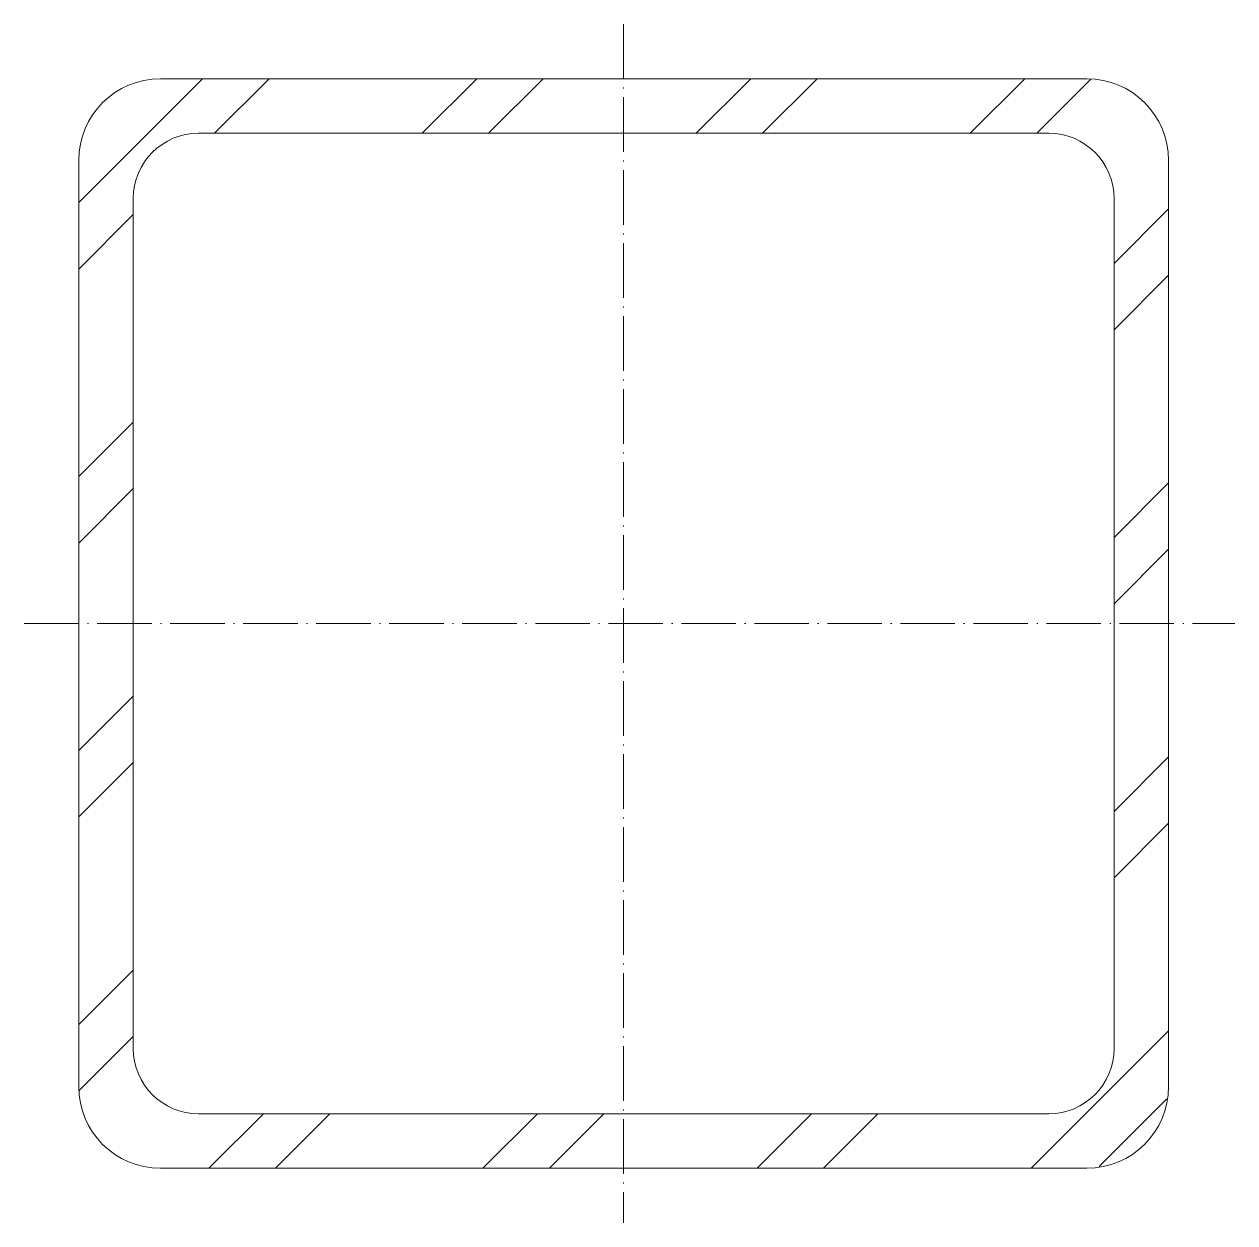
# Model space of a CAD drawing. Header units: metres. Extents: x -55 to 56, y -55 to 55.
import ezdxf

# ---------------------------------------------------------------- set-up
doc = ezdxf.new("R2010")
doc.units = ezdxf.units.M
doc.linetypes.add('MV_hartlijn_staal', pattern=[6.6, 5, -0.8, 0, -0.8])
doc.layers.add('A-DETL-GENF', color=92, linetype='Continuous', lineweight=18)

# ---------------------------------------------------------------- blocks, each defined once
blk = doc.blocks.new('28 Staalprofielen- koker SHS-2d - K100_5-3532366-00_0 Basismaterialen')
at = {"layer": 'A-DETL-GENF', "lineweight": 13}
h = blk.add_hatch(dxfattribs=at)
h.set_pattern_fill('FP_435', color=256, style=0, pattern_type=2)
h.set_pattern_definition([(45, (2730.222, 6339.11), (-12.57236, 12.57236), []), (45, (2730.222, 6358.16), (-12.57236, 12.57236), [])])
h.paths.add_polyline_path([(33.76, -50), (42.5, -50), (44.44, -49.74), (46.25, -49), (47.8, -47.8), (49, -46.25), (49.74, -44.44), (50, -42.5), (50, 42.5), (49.74, 44.44), (49, 46.25), (47.8, 47.8), (46.25, 49), (44.44, 49.74), (42.5, 50), (-42.5, 50), (-44.44, 49.74), (-46.25, 49), (-47.8, 47.8), (-49, 46.25), (-49.74, 44.44), (-50, 42.5), (-50, -42.5), (-49.74, -44.44), (-49, -46.25), (-47.8, -47.8), (-46.25, -49), (-44.44, -49.74), (-42.5, -50)])
h.paths.add_polyline_path([(-39, -45), (-40.55, -44.8), (-42, -44.2), (-43.24, -43.24), (-44.2, -42), (-44.8, -40.55), (-45, -39), (-45, 39), (-44.8, 40.55), (-44.2, 42), (-43.24, 43.24), (-42, 44.2), (-40.55, 44.8), (-39, 45), (39, 45), (40.55, 44.8), (42, 44.2), (43.24, 43.24), (44.2, 42), (44.8, 40.55), (45, 39), (45, -39), (44.8, -40.55), (44.2, -42), (43.24, -43.24), (42, -44.2), (40.55, -44.8), (39, -45), (33.76, -45)])
at = {"layer": 'A-DETL-GENF', "linetype": 'MV_hartlijn_staal', "lineweight": 13}
for p, q in [((0, 55), (0, -55)), ((-55, 0), (56.08, 0))]:
    blk.add_line(p, q, dxfattribs=at)
at = {"layer": 'A-DETL-GENF'}
for p, q in [((42.5, 50), (-42.5, 50)), ((-42.5, 50), (42.5, 50)), ((-39, 45), (39, 45)), ((-39, 45), (39, 45)), ((-50, 42.5), (-50, -42.5)), ((-50, -42.5), (-50, 42.5)), ((50, -42.5), (50, 42.5)), ((50, 42.5), (50, -42.5)), ((-45, -39), (-45, 39)), ((-45, -39), (-45, 39)), ((45, 39), (45, -39)), ((45, 39), (45, -39)), ((39, -45), (-39, -45)), ((39, -45), (-39, -45)), ((-42.5, -50), (42.5, -50)), ((42.5, -50), (-42.5, -50))]:
    blk.add_line(p, q, dxfattribs=at)
for centre, radius, start, end in [((-42.5, 42.5), 7.5, 90, 180), ((-42.5, 42.5), 7.5, 90, 180), ((42.5, 42.5), 7.5, 360, 90), ((42.5, 42.5), 7.5, 360, 90), ((-39, 39), 6, 90, 180), ((-39, 39), 6, 90, 180), ((39, 39), 6, 360, 90), ((39, 39), 6, 360, 90), ((-39, -39), 6, 180, 270), ((-39, -39), 6, 180, 270), ((39, -39), 6, 270, 0), ((39, -39), 6, 270, 360), ((-42.5, -42.5), 7.5, 180, 270), ((-42.5, -42.5), 7.5, 180, 270), ((42.5, -42.5), 7.5, 270, 360), ((42.5, -42.5), 7.5, 270, 0)]:
    blk.add_arc(centre, radius, start, end, dxfattribs=at)

msp = doc.modelspace()

# ---------------------------------------------------------------- block references
msp.add_blockref('28 Staalprofielen- koker SHS-2d - K100_5-3532366-00_0 Basismaterialen', (0, 0))

doc.saveas('drawing.dxf')
